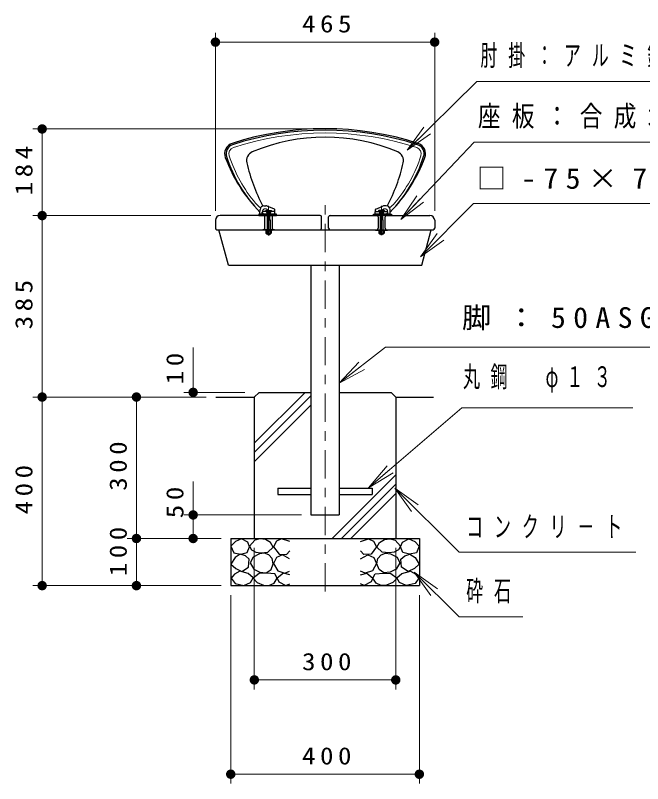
# Model space of a CAD drawing. Units: millimetres on the paper, scale 1:20. Extents: x -365 to 0, y 0 to 257.
# Drawn here: x -123.8 to -57.3, y 65.4 to 146.8 of the extents above; entities that cross this region are included whole.
import ezdxf

# ---------------------------------------------------------------- set-up
doc = ezdxf.new("R2010")
doc.units = ezdxf.units.MM
doc.linetypes.add('USER1', pattern=[4.5, 2.5, -2])
doc.linetypes.add('USER2', pattern=[6, 3, -1, 1, -1])
doc.layers.add('1_20', color=7, linetype='Continuous', lineweight=25)
doc.styles.add('ＭＳ ゴシック', font='')
doc.styles.get('ＭＳ ゴシック').set_extended_font_data('MS Gothic')

# ---------------------------------------------------------------- blocks, each defined once
blk = doc.blocks.new('filled_dot')
at = {"color": 0, "linetype": 'Continuous', "lineweight": -2, "const_width": 1.25}
blk.add_lwpolyline([(-0.625, 0, 1), (0.625, 0, 1)], format="xyb", close=True, dxfattribs=at)

msp = doc.modelspace()

# ---------------------------------------------------------------- linework, layer by layer
at = {"layer": '1_20', "lineweight": 13}
for p, q in [((-102.582, 126.103), (-102.582, 144.998)), ((-79.332, 126.103), (-79.332, 144.998)), ((-102.582, 143.998), (-79.332, 143.998)), ((-91.957, 134.791), (-121.957, 134.791)), ((-120.957, 125.603), (-120.957, 134.791)), ((-82.251, 132.534), (-80.465, 134.996)), ((-82.251, 132.534), (-80.114, 134.639)), ((-79.763, 134.283), (-82.251, 132.534)), ((-82.934, 125.186), (-81.232, 127.707)), ((-82.934, 125.186), (-80.869, 127.363)), ((-80.506, 127.018), (-82.934, 125.186)), ((-103.082, 125.603), (-121.957, 125.603)), ((-103.082, 125.603), (-121.957, 125.603)), ((-120.957, 106.353), (-120.957, 125.603)), ((-97.069, 125.953), (-96.819, 125.953)), ((-84.845, 125.953), (-85.095, 125.953)), ((-97.069, 125.141), (-97.069, 124.103)), ((-96.819, 125.141), (-96.819, 124.103)), ((-85.095, 125.141), (-85.095, 124.103)), ((-84.845, 125.141), (-84.845, 124.103)), ((-80.852, 121.228), (-79.085, 123.703)), ((-80.852, 121.228), (-78.731, 123.349)), ((-78.378, 122.996), (-80.852, 121.228)), ((-104.944, 106.353), (-104.944, 111.621)), ((-89.444, 107.826), (-87.391, 110.069)), ((-89.444, 107.826), (-87.082, 109.675)), ((-86.774, 109.282), (-89.444, 107.826)), ((-99.457, 106.853), (-105.944, 106.853)), ((-98.457, 101.471), (-93.075, 106.853)), ((-107.457, 106.353), (-121.957, 106.353)), ((-103.557, 106.353), (-121.957, 106.353)), ((-120.957, 86.353), (-120.957, 106.353)), ((-110.957, 91.353), (-110.957, 106.353)), ((-98.457, 100.482), (-92.47, 106.469)), ((-98.457, 99.492), (-92.47, 105.479)), ((-86.333, 96.74), (-84.381, 99.072)), ((-86.333, 96.74), (-84.056, 98.692)), ((-90.205, 91.353), (-83.457, 98.101)), ((-83.73, 98.313), (-86.333, 96.74)), ((-104.944, 91.353), (-104.944, 97.416)), ((-89.215, 91.353), (-83.457, 97.111)), ((-83.544, 96.678), (-81.421, 94.559)), ((-83.544, 96.678), (-81.068, 94.913)), ((-81.774, 94.205), (-83.544, 96.678)), ((-88.225, 91.353), (-83.457, 96.121)), ((-93.469, 93.853), (-105.944, 93.853)), ((-101.957, 91.353), (-111.957, 91.353)), ((-110.957, 86.353), (-110.957, 91.353)), ((-98.457, 90.353), (-98.457, 75.353)), ((-83.457, 90.353), (-83.457, 75.353)), ((-81.5, 87.784), (-79.379, 85.663)), ((-81.5, 87.784), (-79.025, 86.016)), ((-79.732, 85.309), (-81.5, 87.784)), ((-101.957, 86.353), (-121.957, 86.353)), ((-100.957, 85.353), (-100.957, 65.353)), ((-80.957, 85.353), (-80.957, 65.353)), ((-83.457, 76.353), (-98.457, 76.353)), ((-80.957, 66.353), (-100.957, 66.353))]:
    msp.add_line(p, q, dxfattribs=at)
at = {"layer": '1_20'}
for p, q in [((-97.447, 126.628), (-97.229, 126.628)), ((-96.324, 126.295), (-97.079, 126.599)), ((-85.59, 126.295), (-84.835, 126.599)), ((-84.467, 126.628), (-84.685, 126.628)), ((-97.482, 125.603), (-102.082, 125.603)), ((-97.994, 125.753), (-97.994, 125.603)), ((-96.094, 125.753), (-97.994, 125.753)), ((-97.994, 125.603), (-96.094, 125.603)), ((-97.869, 125.806), (-97.846, 126.249)), ((-97.819, 125.753), (-96.319, 125.753)), ((-97.619, 125.753), (-97.612, 125.957)), ((-96.377, 126.053), (-97.512, 126.053)), ((-97.219, 126.153), (-97.269, 126.103)), ((-97.269, 126.103), (-96.619, 126.103)), ((-97.269, 126.103), (-97.269, 126.053)), ((-96.619, 126.053), (-97.269, 126.053)), ((-97.219, 126.153), (-96.669, 126.153)), ((-97.069, 125.953), (-97.169, 126.053)), ((-97.069, 125.141), (-97.069, 125.953)), ((-96.819, 125.953), (-96.719, 126.053)), ((-96.819, 125.141), (-96.819, 125.953)), ((-96.669, 126.153), (-96.619, 126.103)), ((-96.619, 126.103), (-96.619, 126.053)), ((-96.269, 125.806), (-96.293, 126.251)), ((-96.094, 125.603), (-96.094, 125.753)), ((-85.82, 125.603), (-85.82, 125.753)), ((-85.82, 125.753), (-83.92, 125.753)), ((-83.92, 125.603), (-85.82, 125.603)), ((-85.644, 125.806), (-85.621, 126.251)), ((-84.095, 125.753), (-85.595, 125.753)), ((-85.537, 126.053), (-84.402, 126.053)), ((-85.245, 126.153), (-85.295, 126.103)), ((-84.645, 126.103), (-85.295, 126.103)), ((-85.295, 126.103), (-85.295, 126.053)), ((-85.295, 126.053), (-84.645, 126.053)), ((-84.695, 126.153), (-85.245, 126.153)), ((-85.095, 125.953), (-85.195, 126.053)), ((-85.095, 125.141), (-85.095, 125.953)), ((-84.845, 125.953), (-84.745, 126.053)), ((-84.845, 125.141), (-84.845, 125.953)), ((-84.695, 126.153), (-84.645, 126.103)), ((-84.645, 126.103), (-84.645, 126.053)), ((-84.432, 125.603), (-79.832, 125.603)), ((-84.295, 125.753), (-84.302, 125.957)), ((-84.045, 125.806), (-84.068, 126.249)), ((-83.92, 125.753), (-83.92, 125.603)), ((-102.582, 125.103), (-102.582, 124.253)), ((-97.332, 124.253), (-97.332, 125.453)), ((-97.094, 125.141), (-97.069, 125.184)), ((-97.094, 125.141), (-96.794, 125.141)), ((-97.094, 125.141), (-97.094, 124.103)), ((-96.794, 125.141), (-96.819, 125.184)), ((-96.794, 125.141), (-96.794, 124.103)), ((-85.12, 125.141), (-85.095, 125.184)), ((-84.82, 125.141), (-85.12, 125.141)), ((-85.12, 125.141), (-85.12, 124.103)), ((-84.82, 125.141), (-84.845, 125.184)), ((-84.82, 125.141), (-84.82, 124.103)), ((-84.582, 124.253), (-84.582, 125.453)), ((-79.332, 125.103), (-79.332, 124.253)), ((-102.432, 124.103), (-79.481, 124.103)), ((-101.202, 120.353), (-102.207, 124.103)), ((-97.569, 124.103), (-97.569, 124.043)), ((-96.319, 124.103), (-97.569, 124.103)), ((-96.319, 124.043), (-97.569, 124.043)), ((-97.249, 124.043), (-97.249, 123.968)), ((-97.249, 123.968), (-96.639, 123.968)), ((-97.233, 123.968), (-97.233, 123.743)), ((-97.089, 123.968), (-97.089, 123.743)), ((-96.988, 123.968), (-96.968, 124.043)), ((-96.901, 124.043), (-96.921, 123.968)), ((-96.8, 123.968), (-96.8, 123.743)), ((-96.656, 123.968), (-96.656, 123.743)), ((-96.639, 124.043), (-96.639, 123.968)), ((-96.319, 124.103), (-96.319, 124.043)), ((-85.595, 124.103), (-85.595, 124.043)), ((-85.595, 124.103), (-84.345, 124.103)), ((-85.595, 124.043), (-84.345, 124.043)), ((-85.275, 124.043), (-85.275, 123.968)), ((-84.665, 123.968), (-85.275, 123.968)), ((-85.258, 123.968), (-85.258, 123.743)), ((-85.114, 123.968), (-85.114, 123.743)), ((-85.013, 124.043), (-84.993, 123.968)), ((-84.926, 123.968), (-84.946, 124.043)), ((-84.825, 123.968), (-84.825, 123.743)), ((-84.681, 123.968), (-84.681, 123.743)), ((-84.665, 124.043), (-84.665, 123.968)), ((-84.345, 124.103), (-84.345, 124.043)), ((-80.712, 120.353), (-79.707, 124.103)), ((-97.189, 123.718), (-97.233, 123.743)), ((-97.189, 123.718), (-97.189, 123.693)), ((-96.699, 123.718), (-97.189, 123.718)), ((-97.189, 123.718), (-96.699, 123.718)), ((-97.164, 123.668), (-96.724, 123.668)), ((-97.094, 123.668), (-97.094, 123.653)), ((-97.022, 123.581), (-97.094, 123.653)), ((-96.994, 123.553), (-97.022, 123.581)), ((-96.994, 123.553), (-96.894, 123.553)), ((-96.894, 123.553), (-96.867, 123.581)), ((-96.867, 123.581), (-96.794, 123.653)), ((-96.794, 123.668), (-96.794, 123.653)), ((-96.699, 123.718), (-96.656, 123.743)), ((-96.699, 123.718), (-96.699, 123.693)), ((-85.215, 123.718), (-85.258, 123.743)), ((-85.215, 123.718), (-85.215, 123.693)), ((-85.215, 123.718), (-84.725, 123.718)), ((-84.725, 123.718), (-85.215, 123.718)), ((-84.75, 123.668), (-85.19, 123.668)), ((-85.12, 123.668), (-85.12, 123.653)), ((-85.047, 123.581), (-85.12, 123.653)), ((-85.02, 123.553), (-85.047, 123.581)), ((-84.92, 123.553), (-85.02, 123.553)), ((-84.92, 123.553), (-84.892, 123.581)), ((-84.892, 123.581), (-84.82, 123.653)), ((-84.82, 123.668), (-84.82, 123.653)), ((-84.725, 123.718), (-84.681, 123.743)), ((-84.725, 123.718), (-84.725, 123.693)), ((-101.202, 120.353), (-80.712, 120.353)), ((-92.469, 120.353), (-92.469, 93.853)), ((-89.444, 120.353), (-89.444, 93.853)), ((-98.457, 106.353), (-97.957, 106.853)), ((-97.957, 106.853), (-92.469, 106.853)), ((-89.444, 106.853), (-83.957, 106.853)), ((-83.957, 106.853), (-83.457, 106.353)), ((-102.557, 106.353), (-98.457, 106.353)), ((-98.457, 106.353), (-98.457, 91.353)), ((-83.457, 106.353), (-79.457, 106.353)), ((-83.457, 106.353), (-83.457, 91.353)), ((-95.957, 96.678), (-95.957, 96.028)), ((-95.957, 96.678), (-92.469, 96.678)), ((-89.444, 96.678), (-85.957, 96.678)), ((-85.957, 96.678), (-85.957, 96.028)), ((-95.957, 96.028), (-92.469, 96.028)), ((-89.444, 96.028), (-85.957, 96.028)), ((-92.469, 93.853), (-89.444, 93.853)), ((-100.957, 91.353), (-80.957, 91.353)), ((-100.957, 91.353), (-100.957, 86.353)), ((-80.957, 91.353), (-80.957, 86.353)), ((-100.957, 86.353), (-80.957, 86.353))]:
    msp.add_line(p, q, dxfattribs=at)
at = {"layer": '1_20', "linetype": 'USER2', "lineweight": 13}
for p, q in [((-96.944, 126.653), (-96.944, 123.153)), ((-90.957, 85.724), (-90.957, 126.868)), ((-84.97, 126.653), (-84.97, 123.153)), ((-96.944, 125.54), (-96.944, 126.209)), ((-84.97, 125.54), (-84.97, 126.209))]:
    msp.add_line(p, q, dxfattribs=at)
at = {"layer": '1_20', "linetype": 'USER1', "lineweight": 13}
for p, q in [((-97.143, 125.753), (-97.169, 126.053)), ((-96.746, 125.753), (-96.719, 126.053)), ((-85.168, 125.753), (-85.195, 126.053)), ((-84.771, 125.753), (-84.745, 126.053)), ((-97.094, 124.103), (-97.094, 123.668)), ((-96.794, 124.103), (-96.794, 123.668)), ((-85.12, 124.103), (-85.12, 123.668)), ((-84.82, 124.103), (-84.82, 123.668))]:
    msp.add_line(p, q, dxfattribs=at)
at = {"layer": '1_20', "color": 3}
for p, q in [((-91.482, 125.603), (-96.432, 125.603)), ((-90.432, 125.603), (-85.482, 125.603)), ((-96.582, 125.453), (-96.582, 124.253)), ((-91.332, 124.253), (-91.332, 125.453)), ((-90.582, 124.253), (-90.582, 125.453)), ((-85.332, 125.453), (-85.332, 124.253))]:
    msp.add_line(p, q, dxfattribs=at)
at = {"layer": '1_20', "lineweight": 13}
for points in [[(-82.251, 132.534), (-74.847, 139.829), (-50.483, 139.829)], [(-82.934, 125.186), (-75.159, 133.383), (-32.747, 133.383)], [(-80.852, 121.228), (-75.214, 126.867), (-41.879, 126.867)], [(-89.444, 107.826), (-84.543, 111.663), (-52.446, 111.663)], [(-86.333, 96.74), (-76.446, 105.215), (-58.323, 105.215)], [(-83.544, 96.678), (-76.748, 89.896), (-57.994, 89.896)], [(-81.5, 87.784), (-76.748, 83.032), (-69.994, 83.032)]]:
    msp.add_lwpolyline(points, dxfattribs=at)
at = {"layer": '1_20'}
for points in [[(-99.834, 91.323), (-100.468, 91.022), (-100.943, 90.547), (-100.642, 89.85), (-99.914, 89.707), (-99.217, 89.866), (-98.963, 90.452), (-99.153, 90.959)], [(-97.863, 91.328), (-98.39, 91.193), (-98.971, 90.557), (-98.742, 90.138), (-98.284, 89.901), (-97.769, 89.828), (-97.025, 89.895), (-96.458, 90.436), (-96.742, 90.936), (-97.275, 91.246)], [(-84.051, 91.328), (-83.524, 91.193), (-82.942, 90.557), (-83.172, 90.138), (-83.629, 89.901), (-84.145, 89.828), (-84.889, 89.895), (-85.456, 90.436), (-85.172, 90.936), (-84.639, 91.246)], [(-82.079, 91.323), (-81.446, 91.022), (-80.97, 90.547), (-81.271, 89.85), (-82, 89.707), (-82.697, 89.866), (-82.951, 90.452), (-82.761, 90.959)], [(-99.961, 89.676), (-100.5, 89.327), (-100.943, 88.646), (-100.436, 88.186), (-99.771, 87.87), (-99.074, 88.313), (-98.995, 89.153), (-99.403, 89.515)], [(-98.498, 88.111), (-97.877, 87.766), (-97.201, 87.719), (-96.688, 88.081), (-96.444, 88.679), (-96.556, 89.216), (-96.904, 89.625), (-97.37, 89.789), (-97.904, 89.733), (-98.594, 89.364), (-98.89, 88.787)], [(-83.415, 88.111), (-84.037, 87.766), (-84.713, 87.719), (-85.226, 88.081), (-85.47, 88.679), (-85.358, 89.216), (-85.01, 89.625), (-84.544, 89.789), (-84.01, 89.733), (-83.32, 89.364), (-83.024, 88.787)], [(-81.953, 89.676), (-81.414, 89.327), (-80.97, 88.646), (-81.477, 88.186), (-82.143, 87.87), (-82.84, 88.313), (-82.919, 89.153), (-82.511, 89.515)], [(-100.002, 87.879), (-100.571, 87.56), (-100.909, 87.137), (-100.505, 86.571), (-99.563, 86.368), (-98.847, 86.687), (-98.574, 87.192), (-99.113, 87.648)], [(-97.147, 87.672), (-97.931, 87.631), (-98.593, 87.158), (-98.161, 86.699), (-97.471, 86.388), (-96.906, 86.38), (-96.363, 86.604), (-96.025, 87.131), (-96.282, 87.618)], [(-84.767, 87.672), (-83.983, 87.631), (-83.321, 87.158), (-83.753, 86.699), (-84.443, 86.388), (-85.008, 86.38), (-85.551, 86.604), (-85.889, 87.131), (-85.632, 87.618)], [(-81.912, 87.879), (-81.343, 87.56), (-81.005, 87.137), (-81.409, 86.571), (-82.351, 86.368), (-83.067, 86.687), (-83.34, 87.192), (-82.801, 87.648)]]:
    msp.add_lwpolyline(points, close=True, dxfattribs=at)
for points in [[(-94.707, 91.018), (-95.562, 91.335), (-96.101, 91.066), (-96.418, 90.464), (-95.832, 89.703), (-95.055, 89.64), (-94.707, 90.036)], [(-87.207, 91.018), (-86.352, 91.335), (-85.813, 91.066), (-85.496, 90.464), (-86.082, 89.703), (-86.858, 89.64), (-87.207, 90.036)], [(-94.723, 89.212), (-95.483, 89.608), (-96.117, 89.355), (-96.418, 88.705), (-95.974, 87.929), (-95.214, 87.691), (-94.723, 87.897)], [(-87.191, 89.212), (-86.431, 89.608), (-85.797, 89.355), (-85.496, 88.705), (-85.94, 87.929), (-86.7, 87.691), (-87.191, 87.897)], [(-94.707, 87.485), (-95.372, 87.691), (-96.022, 87.137), (-95.848, 86.741), (-95.119, 86.376), (-94.707, 86.535)], [(-87.207, 87.485), (-86.542, 87.691), (-85.892, 87.137), (-86.066, 86.741), (-86.795, 86.376), (-87.207, 86.535)]]:
    msp.add_lwpolyline(points, dxfattribs=at)
at = {"layer": '1_20', "linetype": 'USER1', "lineweight": 13}
for centre in [(-97.294, 126.028), (-84.62, 126.028)]:
    msp.add_circle(centre, 0.3, dxfattribs=at)
at = {"layer": '1_20'}
for centre, radius, start, end in [((-90.957, 102.832), 31.983, 72.05475, 107.94525), ((-90.957, 102.832), 31.833, 72.05475, 107.94525), ((-90.957, 114.147), 19.768, 67.03158, 112.96842), ((-100.457, 132.166), 1.15, 107.94525, 200.35039), ((-100.457, 132.166), 1, 107.94525, 197.79469), ((-81.457, 132.166), 1, 342.20531, 72.05475), ((-81.457, 132.166), 1.15, 339.64961, 72.05475), ((-98.281, 131.428), 1, 112.96842, 192.69072), ((-83.633, 131.428), 1, 347.30928, 67.03158), ((-86.065, 137.504), 16.5, 200.35039, 224.365), ((-87.127, 136.444), 15, 197.79469, 224.30682), ((-81.208, 135.272), 18.5, 192.69072, 207.90974), ((-100.706, 135.272), 18.5, 332.09026, 347.30928), ((-94.787, 136.444), 15, 315.69318, 342.20531), ((-95.849, 137.504), 16.5, 315.635, 339.64961), ((-97.447, 126.228), 0.4, 90, 177), ((-97.229, 126.228), 0.4, 68.02971, 90), ((-84.685, 126.228), 0.4, 90, 111.97029), ((-84.467, 126.228), 0.4, 3, 90), ((-102.082, 125.103), 0.5, 90, 180), ((-97.819, 125.803), 0.05, 177, 270), ((-97.512, 125.953), 0.1, 90, 178), ((-97.482, 125.453), 0.15, 0, 90), ((-96.377, 125.953), 0.1, 3, 90), ((-96.343, 126.248), 0.05, 3, 68.02971), ((-96.319, 125.803), 0.05, 270, 3), ((-85.595, 125.803), 0.05, 177, 270), ((-85.537, 125.953), 0.1, 90, 177), ((-85.571, 126.248), 0.05, 111.97029, 177), ((-84.432, 125.453), 0.15, 89.99999, 179.99999), ((-84.402, 125.953), 0.1, 2, 90), ((-84.095, 125.803), 0.05, 270, 3), ((-79.832, 125.103), 0.5, 359.99999, 89.99999), ((-102.432, 124.253), 0.15, 180, 270), ((-97.482, 124.253), 0.15, 270, 0), ((-84.432, 124.253), 0.15, 179.99999, 269.99999), ((-79.482, 124.253), 0.15, 269.99999, 359.99999), ((-97.161, 123.862), 0.139, 238.70264, 301.29697), ((-97.164, 123.693), 0.025, 179.99985, 269.99985), ((-96.944, 124.249), 0.525, 254.05389, 285.94574), ((-96.728, 123.862), 0.139, 238.70275, 301.29708), ((-96.724, 123.693), 0.025, 269.99985, 359.99985), ((-85.186, 123.862), 0.139, 238.70292, 301.29725), ((-85.19, 123.693), 0.025, 180.00015, 270.00015), ((-84.97, 124.249), 0.525, 254.05426, 285.94611), ((-84.753, 123.862), 0.139, 238.70303, 301.29736), ((-84.75, 123.693), 0.025, 270.00015, 0.00015)]:
    msp.add_arc(centre, radius, start, end, dxfattribs=at)
at = {"layer": '1_20', "lineweight": 13}
for centre, radius, start, end in [((-90.957, 102.832), 31.533, 72.05475, 107.94525), ((-100.457, 132.166), 0.7, 107.94525, 197.79469), ((-81.457, 132.166), 0.7, 342.20531, 72.05475), ((-87.127, 136.444), 14.7, 197.79469, 220.40139), ((-94.787, 136.444), 14.7, 319.59861, 342.20531), ((-95.846, 129.023), 3.25, 220.40139, 233.13307), ((-86.068, 129.023), 3.25, 306.86693, 319.59861)]:
    msp.add_arc(centre, radius, start, end, dxfattribs=at)
at = {"layer": '1_20', "color": 3}
for centre, start, end in [((-96.432, 125.453), 90, 180), ((-91.482, 125.453), 0, 90), ((-90.432, 125.453), 89.99999, 179.99999), ((-85.482, 125.453), 359.99999, 89.99999), ((-96.432, 124.253), 180, 270), ((-91.482, 124.253), 270, 0), ((-90.432, 124.253), 179.99999, 269.99999), ((-85.482, 124.253), 269.99999, 359.99999)]:
    msp.add_arc(centre, 0.15, start, end, dxfattribs=at)

# ---------------------------------------------------------------- block references
at = {"layer": '1_20', "lineweight": 13, "xscale": 0.4, "yscale": 0.4}
for p in [(-102.582, 143.998), (-98.457, 76.353), (-100.957, 66.353)]:
    msp.add_blockref('filled_dot', p, dxfattribs=at)
for p, rotation in [((-79.332, 143.998), 180), ((-120.957, 134.791), 270), ((-120.957, 125.603), 270), ((-120.957, 125.603), 90), ((-120.957, 106.353), 90), ((-120.957, 106.353), 270), ((-110.957, 106.353), 270), ((-104.944, 106.853), 270), ((-104.944, 93.853), 270), ((-110.957, 91.353), 270), ((-104.944, 91.353), 90), ((-120.957, 86.353), 90), ((-110.957, 86.353), 90), ((-83.457, 76.353), 180), ((-80.957, 66.353), 180)]:
    msp.add_blockref('filled_dot', p, dxfattribs=dict(at, rotation=rotation))

# ---------------------------------------------------------------- texts
at = {"layer": '1_20', "style": 'ＭＳ ゴシック'}
for s, insert, char_height, attachment_point in [('\\T1.33;\\W1.15;465', (-90.54, 144.998), 1.833, 8), ('\\T1.64;\\W0.6;肘掛：アルミ鋳物', (-74.483, 142.479), 2.199, 4), ('\\T1.5;\\W0.8;座板：合成木材\u3000105×30', (-74.747, 136.033), 2.199, 4), ('\\T1.5;\\W1.05;□-75×75×3.2', (-74.879, 129.517), 2.199, 4), ('\\T1.5;\\W1.05;脚：50ASGP', (-76.446, 114.663), 2.199, 4), ('\\T1.62;\\W0.6;丸鋼\u3000φ１３', (-76.323, 108.215), 2.199, 4), ('\\T1.64;\\W0.6;コンクリ－ト', (-75.994, 92.546), 2.199, 4), ('\\T1.64;\\W0.6;砕石', (-75.994, 85.682), 2.199, 4), ('\\T1.33;\\W1.15;300', (-90.54, 77.353), 1.833, 8), ('\\T1.33;\\W1.15;400', (-90.54, 67.353), 1.833, 8)]:
    msp.add_mtext(s, dxfattribs=dict(at, insert=insert, char_height=char_height, attachment_point=attachment_point))
at = {"layer": '1_20', "char_height": 1.833, "attachment_point": 8, "rotation": 90, "style": 'ＭＳ ゴシック'}
for s, insert in [('\\T1.33;\\W1.15;184', (-121.957, 130.614)), ('\\T1.33;\\W1.15;385', (-121.957, 116.395)), ('\\T1.34;\\W1.15;10', (-105.944, 109.621)), ('\\T1.33;\\W1.15;300', (-111.957, 99.27)), ('\\T1.33;\\W1.15;400', (-121.957, 96.77)), ('\\T1.34;\\W1.15;50', (-105.944, 95.416)), ('\\T1.33;\\W1.15;100', (-111.957, 90.21))]:
    msp.add_mtext(s, dxfattribs=dict(at, insert=insert))

doc.saveas('drawing.dxf')
